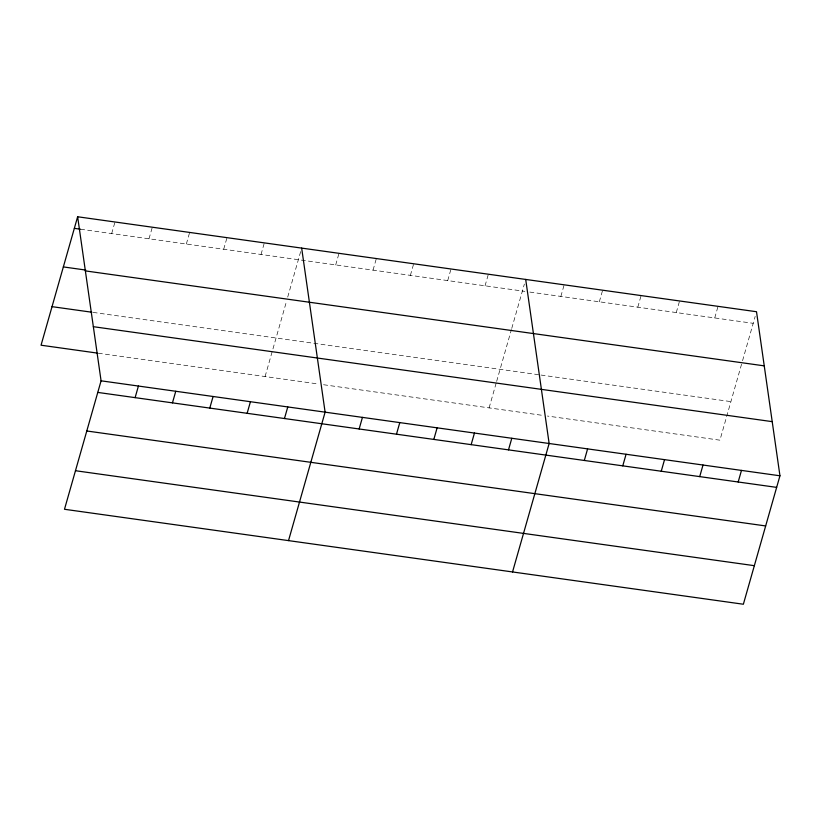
<?xml version="1.0" encoding="UTF-8"?>
<svg xmlns="http://www.w3.org/2000/svg" width="821" height="821" viewBox="0 0 821 821"><rect width="100%" height="100%" fill="white"/><g stroke="black" fill="none" stroke-linecap="round" stroke-linejoin="round"><path stroke-width="0.62" stroke-dasharray="4.11 3.08" d="M111.677 233.575L114.981 221.988M149.012 238.798L152.316 227.212M186.346 244.022L189.651 232.425M223.692 249.245L226.996 237.649M261.027 254.469L264.331 242.872M265.08 376.552L286.714 300.589M287.719 297.048L301.338 249.256M335.707 264.916L339.001 253.32M373.042 270.14L376.346 258.543M410.377 275.363L413.681 263.767M447.712 280.587L451.016 268.99M485.057 285.811L488.362 274.214M489.1 407.883L496.315 382.586M496.654 381.375L511.411 329.59M511.75 328.39L524.373 284.076M560.866 296.412L564.16 284.815M599.33 301.789L602.635 290.193M637.804 307.177L641.098 295.581M676.268 312.555L679.572 300.958M714.742 317.932L718.036 306.336M741.558 364.216L719.925 440.179L547.433 416.042M742.564 360.676L755.187 316.362M80.561 229.223L524.876 291.373M529.832 292.071L753.206 323.32M93.112 312.401L538.555 374.704M541.039 375.053L730.906 401.613M98.304 353.225L318.599 384.033M323.577 384.731L542.465 415.354"/><path stroke-width="1.23" d="M77.636 216.765L101.075 380.821L64.49 509.277L743.364 604.235L779.95 475.79L756.51 311.723L77.636 216.765L41.05 345.21L97.052 353.051M135.116 397.641L138.421 386.044M172.451 402.865L175.756 391.268M209.786 408.088L213.091 396.492M247.131 413.312L250.436 401.715M284.466 418.536L287.771 406.939M288.52 540.618L325.106 412.163L301.666 248.096M359.146 428.983L362.441 417.386M396.481 434.206L399.786 422.61M433.816 439.43L437.121 427.833M471.151 444.654L474.456 433.057M508.497 449.867L511.801 438.281M512.54 571.95L549.136 443.504L525.697 279.438M584.306 460.478L587.6 448.882M622.77 465.856L626.074 454.259M661.244 471.233L664.538 459.647M699.708 476.621L703.012 465.025M738.182 481.999L741.476 470.402M74.342 228.361L80.561 229.223M63.35 266.917L85.753 270.058M85.374 270.899L764.248 365.858M52.031 306.654L91.86 312.226M93.348 326.686L772.212 421.645M101.075 380.821L779.95 475.79M97.781 392.417L776.645 487.376M86.79 430.984L765.665 525.943M75.47 470.72L754.345 565.679"/></g></svg>
